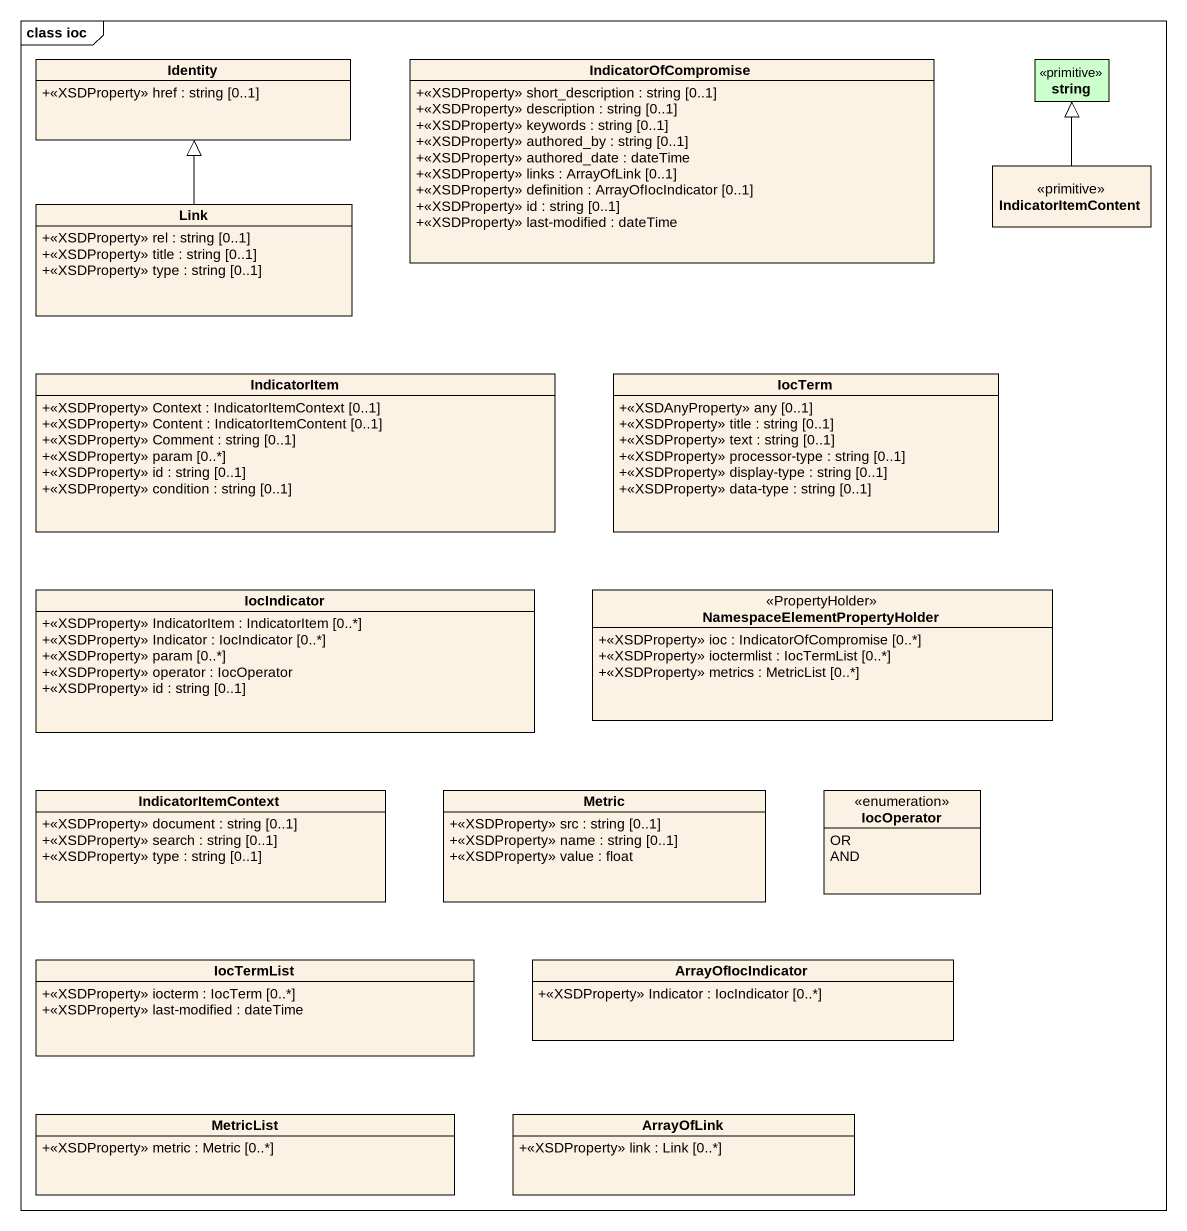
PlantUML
@startuml
mainframe class ioc
hide circle
hide empty members
skinparam classAttributeIconSize 0
class Identity {
  +<<XSDProperty>> href : string [0..1]
}
class IndicatorOfCompromise {
  +<<XSDProperty>> short_description : string [0..1]
  +<<XSDProperty>> description : string [0..1]
  +<<XSDProperty>> keywords : string [0..1]
  +<<XSDProperty>> authored_by : string [0..1]
  +<<XSDProperty>> authored_date : dateTime
  +<<XSDProperty>> links : ArrayOfLink [0..1]
  +<<XSDProperty>> definition : ArrayOfIocIndicator [0..1]
  +<<XSDProperty>> id : string [0..1]
  +<<XSDProperty>> last-modified : dateTime
}
class string <<primitive>> #CCFFCC
class IndicatorItemContent <<primitive>>
class Link {
  +<<XSDProperty>> rel : string [0..1]
  +<<XSDProperty>> title : string [0..1]
  +<<XSDProperty>> type : string [0..1]
}
class IndicatorItem {
  +<<XSDProperty>> Context : IndicatorItemContext [0..1]
  +<<XSDProperty>> Content : IndicatorItemContent [0..1]
  +<<XSDProperty>> Comment : string [0..1]
  +<<XSDProperty>> param [0..*]
  +<<XSDProperty>> id : string [0..1]
  +<<XSDProperty>> condition : string [0..1]
}
class IocTerm {
  +<<XSDAnyProperty>> any [0..1]
  +<<XSDProperty>> title : string [0..1]
  +<<XSDProperty>> text : string [0..1]
  +<<XSDProperty>> processor-type : string [0..1]
  +<<XSDProperty>> display-type : string [0..1]
  +<<XSDProperty>> data-type : string [0..1]
}
class IocIndicator {
  +<<XSDProperty>> IndicatorItem : IndicatorItem [0..*]
  +<<XSDProperty>> Indicator : IocIndicator [0..*]
  +<<XSDProperty>> param [0..*]
  +<<XSDProperty>> operator : IocOperator
  +<<XSDProperty>> id : string [0..1]
}
class "NamespaceElementPropertyHolder" as NamespaceElementPropertyHold <<PropertyHolder>> {
  +<<XSDProperty>> ioc : IndicatorOfCompromise [0..*]
  +<<XSDProperty>> ioctermlist : IocTermList [0..*]
  +<<XSDProperty>> metrics : MetricList [0..*]
}
class IndicatorItemContext {
  +<<XSDProperty>> document : string [0..1]
  +<<XSDProperty>> search : string [0..1]
  +<<XSDProperty>> type : string [0..1]
}
class Metric {
  +<<XSDProperty>> src : string [0..1]
  +<<XSDProperty>> name : string [0..1]
  +<<XSDProperty>> value : float
}
enum IocOperator {
  OR
  AND
}
class IocTermList {
  +<<XSDProperty>> iocterm : IocTerm [0..*]
  +<<XSDProperty>> last-modified : dateTime
}
class ArrayOfIocIndicator {
  +<<XSDProperty>> Indicator : IocIndicator [0..*]
}
class MetricList {
  +<<XSDProperty>> metric : Metric [0..*]
}
class ArrayOfLink {
  +<<XSDProperty>> link : Link [0..*]
}
IndicatorItemContent -up-|> string
Link -up-|> Identity
@enduml
